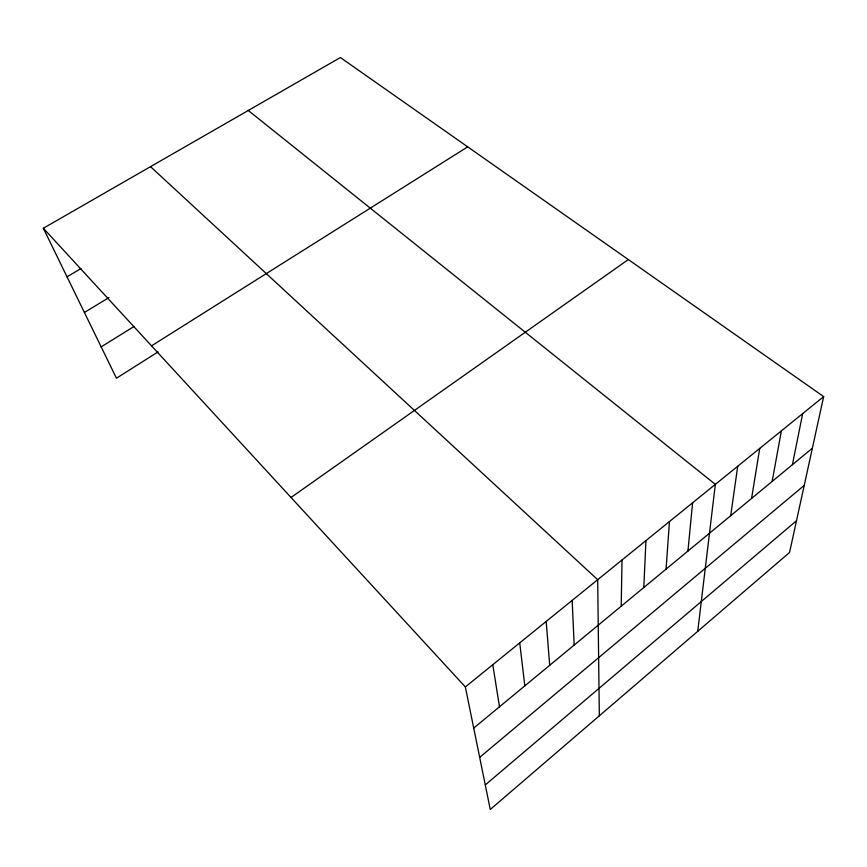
<?xml version="1.0" encoding="UTF-8"?>
<svg xmlns="http://www.w3.org/2000/svg" width="867" height="867" viewBox="0 0 867 867"><rect width="100%" height="100%" fill="white"/><g stroke="black" fill="none" stroke-linecap="round" stroke-linejoin="round"><path stroke-width="1.3" d="M621.206 606.206L622.029 559.995M643.802 587.523L645.948 540.607M666.051 569.142L669.465 521.544M687.943 551.044L692.592 502.806M697.729 631.317L715.34 484.371L248.276 110.477M730.697 515.702L737.719 466.24M751.591 498.438L759.72 448.412M772.15 481.445L781.373 430.866M792.405 464.701L802.679 413.602M823.65 396.609L789.555 552.474L490.267 809.464L465.351 686.946L43.35 228.249L340.395 57.536L823.65 396.609L465.351 686.946M485.282 784.938L796.502 520.731M479.679 757.379L804.229 485.39M473.718 728.096L812.357 448.217M291.041 497.474L628.326 259.558M158.043 351.904L116.449 378.218L43.35 228.249M151.53 345.835L467.692 146.848M101.168 346.865L134.125 326.425M84.402 312.467L108.982 297.554M67.03 276.822L80.978 268.553M150.522 166.659L597.688 579.709L599.325 715.817M492.792 664.707L499.49 706.8M519.734 642.881L524.817 685.873M546.188 621.444L549.7 665.292M572.166 600.387L574.171 645.07"/></g></svg>
